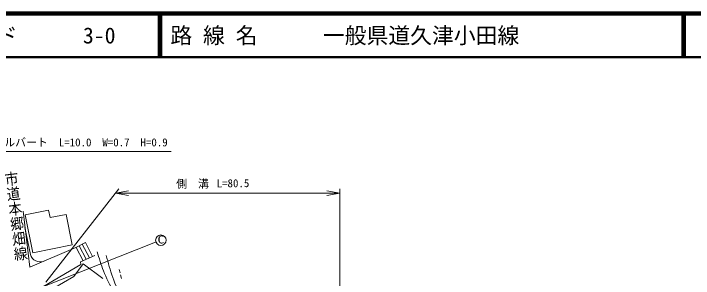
# Model space of a CAD drawing. Units: millimetres, scale not verified. Extents: x 40000 to 680000, y 20000 to 380000.
# Drawn here: x 144472 to 300226, y 319410 to 380000 of the extents above; entities that cross this region are included whole.
import ezdxf
from ezdxf.enums import TextEntityAlignment as Align

# ---------------------------------------------------------------- set-up
doc = ezdxf.new("R2010")
doc.units = ezdxf.units.MM
doc.header["$LTSCALE"] = 1000
for name, color, linetype, lineweight in [('M-BGD', 7, 'Continuous', 13), ('M-TTL', 2, 'Continuous', 140), ('M-TTL-LINE', 7, 'Continuous', 50), ('M-TTL-TXT', 7, 'Continuous', 13)]:
    doc.layers.add(name, color=color, linetype=linetype, lineweight=lineweight)
doc.styles.add('@ＭＳ ゴシック', font='')
doc.styles.add('ＭＳ ゴシック', font='')
doc.styles.get('@ＭＳ ゴシック').set_extended_font_data('@MS Gothic')
doc.styles.get('ＭＳ ゴシック').set_extended_font_data('MS Gothic')

# ---------------------------------------------------------------- blocks, each defined once
blk = doc.blocks.new('open_arrow')
at = {"color": 0, "linetype": 'Continuous', "lineweight": -2}
blk.add_lwpolyline([(7.5, 1.25), (0, 0), (7.5, -1.25)], dxfattribs=at)

msp = doc.modelspace()

# ---------------------------------------------------------------- linework, layer by layer
at = {"layer": 'M-BGD'}
for p, q in [((139219, 348474), (180561, 348474)), ((151878, 318518), (168577, 339914)), ((219210, 277813), (219210, 339914)), ((219210, 338914), (167796, 338914)), ((152500, 335038), (147149, 333958)), ((152500, 335038), (152848, 333312)), ((146630, 334813), (148172, 321980)), ((147149, 333958), (148902, 325267)), ((152848, 333312), (156511, 334052)), ((157917, 327086), (156511, 334052)), ((148322, 324849), (147083, 331041)), ((157917, 327086), (148902, 325267)), ((151141, 317461), (176977, 327723)), ((158712, 326450), (160930, 327634)), ((160211, 327250), (161839, 324119)), ((160917, 327627), (162567, 324453)), ((148172, 321980), (158712, 326450)), ((158799, 326496), (160383, 323451)), ((159505, 326873), (161111, 323785)), ((163065, 324682), (159829, 323198)), ((159846, 322581), (151141, 317461)), ((158277, 319857), (160401, 322734)), ((159829, 323198), (159846, 322581)), ((164943, 319382), (160401, 322734)), ((168660, 321442), (168870, 320670)), ((153507, 317127), (158277, 319857)), ((169001, 320188), (169211, 319416))]:
    msp.add_line(p, q, dxfattribs=at)
msp.add_circle((178221, 328147), 1200, dxfattribs=at)
msp.add_arc((150554, 325522), 2331, 196.79891, 292.93459, dxfattribs=at)
for points, knots in [([(163590, 325495), (164085, 324038), (164500, 322552), (165074, 321125), (165730, 319497), (166512, 317920), (167309, 316356), (167868, 315258), (168744, 314302), (169094, 313120), (169383, 312142), (168974, 311031), (169310, 310069), (169745, 308827), (170763, 307874), (171545, 306817), (172034, 306155), (172592, 305545), (173079, 304882), (173665, 304086), (174137, 303208), (174747, 302430), (176646, 300008), (178862, 297852), (180919, 295563)], [0, 0, 0, 0, 1, 1, 1, 2, 2, 2, 3, 3, 3, 4, 4, 4, 5, 5, 5, 6, 6, 6, 7, 7, 7, 8, 8, 8, 8]), ([(183503, 294578), (181791, 296312), (180049, 298017), (178366, 299779), (176583, 301645), (174632, 303380), (173113, 305466), (172226, 306683), (171493, 308019), (170895, 309401), (170208, 310989), (169931, 312727), (169344, 314355), (168697, 316146), (167811, 317846), (167176, 319641), (166593, 321288), (166175, 322988), (165675, 324661)], [0, 0, 0, 0, 1, 1, 1, 2, 2, 2, 3, 3, 3, 4, 4, 4, 5, 5, 5, 6, 6, 6, 6])]:
    msp.add_open_spline(points, degree=3, knots=knots, dxfattribs=at)
at = {"layer": 'M-TTL'}
msp.add_line((680000, 380000), (40000, 380000), dxfattribs=at)
at = {"layer": 'M-TTL-LINE'}
for p, q in [((177750, 380000), (177750, 370000)), ((178250, 380000), (178250, 370000)), ((297750, 380000), (297750, 370000)), ((298250, 380000), (298250, 370000)), ((40000, 370000), (680000, 370000))]:
    msp.add_line(p, q, dxfattribs=at)

# ---------------------------------------------------------------- block references
at = {"layer": 'M-BGD', "xscale": 400, "yscale": 400}
msp.add_blockref('open_arrow', (167796, 338914), dxfattribs=at)
at = {"layer": 'M-BGD', "xscale": 400, "yscale": 400, "rotation": 180}
msp.add_blockref('open_arrow', (219210, 338914), dxfattribs=at)

# ---------------------------------------------------------------- texts
at = {"layer": 'M-BGD', "style": 'ＭＳ ゴシック'}
msp.add_text('カルバート\u3000L=10.0\u3000W=0.7\u3000H=0.9', height=1833, dxfattribs=at).set_placement((159802, 349071), align=Align.BOTTOM_CENTER)
at = {"layer": 'M-BGD', "style": '@ＭＳ ゴシック', "width": 1.1}
msp.add_text('市道本郷畑線', height=2303, rotation=276.889, dxfattribs=at).set_placement((143174, 333439), align=Align.BOTTOM_CENTER)
at = {"layer": 'M-BGD', "style": 'ＭＳ ゴシック'}
msp.add_text('側\u3000溝', height=1833, rotation=0.511, dxfattribs=at).set_placement((181736, 339564), align=Align.BOTTOM_LEFT)
msp.add_text('L=80.5', height=1833, rotation=0.511, dxfattribs=at).set_placement((194746, 339715), align=Align.BOTTOM_CENTER)
at = {"layer": 'M-BGD', "style": 'ＭＳ ゴシック', "width": 1.2}
msp.add_text('C', height=1833, dxfattribs=at).set_placement((177472, 326845), align=Align.BOTTOM_LEFT)
at = {"layer": 'M-TTL-TXT', "style": 'ＭＳ ゴシック'}
for s, p in [('図面コード      3-0', (120380, 375000)), ('路 線 名      一般県道久津小田線', (180380, 375000))]:
    msp.add_text(s, height=3666, dxfattribs=at).set_placement(p, align=Align.MIDDLE_LEFT)

doc.saveas('drawing.dxf')
